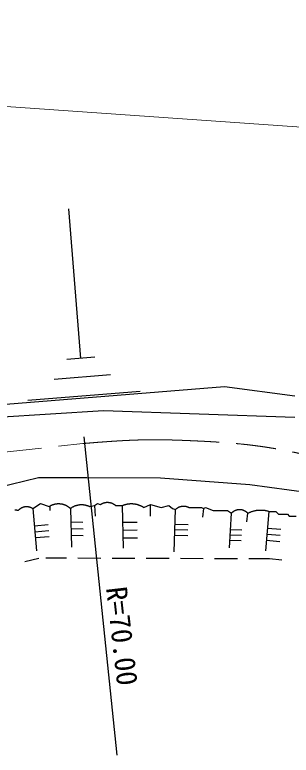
# Model space of a CAD drawing. Units: millimetres, scale not verified. Extents: x 40000 to 680000, y 20000 to 380000.
# Drawn here: x 510257 to 534526, y 270275 to 335300 of the extents above; entities that cross this region are included whole.
import ezdxf
from ezdxf.enums import TextEntityAlignment as Align

# ---------------------------------------------------------------- set-up
doc = ezdxf.new("R2010")
doc.units = ezdxf.units.MM
doc.header["$LTSCALE"] = 1000
doc.linetypes.add('CHAIN', pattern=[18.5, 12, -1.5, 3.5, -1.5])
for name, color, linetype, lineweight in [('M-BGD', 7, 'Continuous', 25), ('M-BMK', 2, 'CHAIN', 13), ('M-BMK-SRVR', 3, 'Continuous', 25), ('M-STR-HTXT', 7, 'Continuous', 13)]:
    doc.layers.add(name, color=color, linetype=linetype, lineweight=lineweight)
doc.styles.add('ＭＳ ゴシック', font='')
doc.styles.get('ＭＳ ゴシック').set_extended_font_data('MS Gothic')

msp = doc.modelspace()

# ---------------------------------------------------------------- linework, layer by layer
at = {"layer": 'M-BGD'}
for p, q in [((516054, 305118), (514992, 318273)), ((517287, 305218), (514821, 305019)), ((518653, 303673), (513720, 303275)), ((528661, 302625), (504010, 300636)), ((534844, 301799), (528661, 302625)), ((521253, 302228), (511387, 301432)), ((504054, 299650), (518033, 300547)), ((518033, 300547), (534834, 299974)), ((500152, 291691), (512344, 294654)), ((512344, 294654), (516578, 294654)), ((516578, 294654), (523063, 294640)), ((523063, 294640), (530899, 294038)), ((530899, 294038), (539016, 292959)), ((511836, 291945), (512514, 292368)), ((512514, 292368), (513276, 292114)), ((513360, 291776), (513360, 292114)), ((516832, 292114), (517255, 292199)), ((517255, 292199), (517509, 292368)), ((517255, 292199), (517310, 291281)), ((517509, 292368), (517763, 292284)), ((519118, 292199), (519710, 292199)), ((519805, 288470), (519710, 292199)), ((521573, 292030), (522166, 292284)), ((522166, 292284), (523097, 292030)), ((522166, 291268), (522166, 292284)), ((523097, 292030), (523774, 292199)), ((523774, 292199), (524113, 291945)), ((525552, 292030), (526653, 292030)), ((526653, 292030), (526822, 291945)), ((526822, 291945), (526992, 292030)), ((526992, 292030), (527669, 291776)), ((511836, 291945), (512175, 288220)), ((515138, 291945), (515223, 288558)), ((524113, 291945), (524367, 291860)), ((524244, 288142), (524367, 291860)), ((526822, 291945), (526738, 291183)), ((527669, 291776), (528600, 291776)), ((528600, 291776), (528939, 291776)), ((528939, 291776), (529278, 291522)), ((529107, 288500), (529278, 291522)), ((530632, 290760), (530717, 291522)), ((532289, 288211), (532580, 291691)), ((532580, 291691), (533172, 291691)), ((533172, 291691), (533426, 291437)), ((533426, 291437), (534188, 291437)), ((534188, 291437), (534358, 291268)), ((515168, 290773), (516235, 290752)), ((520996, 290723), (519748, 290705)), ((534358, 291268), (534950, 291268)), ((511975, 290424), (513189, 290526)), ((515182, 290179), (516250, 290158)), ((521013, 290026), (519766, 290009)), ((525456, 290041), (524307, 290070)), ((525472, 290502), (524323, 290531)), ((529196, 290084), (530203, 290053)), ((532458, 290228), (533613, 290122)), ((512022, 289906), (513236, 290008)), ((512069, 289388), (513283, 289490)), ((515197, 289585), (516265, 289563)), ((525440, 289552), (524291, 289581)), ((529168, 289618), (530175, 289587)), ((532413, 289695), (533568, 289588)), ((521031, 289347), (519784, 289330)), ((529140, 289152), (530147, 289121)), ((532369, 289161), (533524, 289055)), ((511130, 287294), (512372, 287591)), ((512978, 287606), (514803, 287600)), ((515803, 287597), (517803, 287590)), ((518803, 287587), (520803, 287581)), ((521803, 287577), (523803, 287571)), ((524803, 287568), (526803, 287561)), ((527803, 287558), (529803, 287552)), ((530803, 287549), (532627, 287543)), ((532627, 287543), (533700, 287427))]:
    msp.add_line(p, q, dxfattribs=at)
for points in [[(510566, 291776), (510577, 291788), (510588, 291801), (510599, 291814), (510611, 291826), (510623, 291838), (510634, 291850), (510647, 291861), (510659, 291873), (510671, 291884), (510684, 291895), (510697, 291905), (510710, 291916), (510723, 291926), (510737, 291936), (510750, 291946), (510764, 291955), (510778, 291965), (510792, 291974), (510807, 291983), (510821, 291991), (510836, 291999), (510850, 292007), (510865, 292015), (510880, 292023), (510895, 292030), (510911, 292037), (510926, 292043), (510942, 292050), (510957, 292056), (510973, 292062), (510989, 292067), (511005, 292072), (511021, 292077), (511037, 292082), (511053, 292087), (511069, 292091), (511086, 292095), (511102, 292098), (511118, 292101), (511135, 292104), (511152, 292107), (511168, 292109), (511185, 292111), (511201, 292113), (511218, 292115), (511235, 292116), (511252, 292117), (511268, 292117), (511285, 292118), (511302, 292118), (511319, 292117), (511335, 292117), (511352, 292116), (511369, 292114), (511386, 292113), (511402, 292111), (511419, 292109), (511436, 292107), (511452, 292104), (511469, 292101), (511485, 292098), (511501, 292094), (511518, 292090), (511534, 292086), (511550, 292082), (511566, 292077), (511582, 292072), (511598, 292067), (511614, 292061), (511630, 292055), (511645, 292049), (511661, 292043), (511676, 292036), (511691, 292029), (511707, 292022), (511722, 292014), (511736, 292007), (511751, 291999), (511766, 291990), (511780, 291982), (511794, 291973), (511809, 291964), (511823, 291955), (511836, 291945)], [(513276, 292114), (513298, 292129), (513320, 292143), (513342, 292157), (513365, 292170), (513388, 292183), (513411, 292196), (513434, 292208), (513458, 292220), (513481, 292231), (513505, 292242), (513530, 292252), (513554, 292262), (513578, 292272), (513603, 292281), (513628, 292290), (513653, 292298), (513678, 292306), (513703, 292313), (513729, 292320), (513754, 292326), (513780, 292332), (513805, 292338), (513831, 292343), (513857, 292348), (513883, 292352), (513909, 292356), (513935, 292359), (513961, 292362), (513988, 292364), (514014, 292366), (514040, 292367), (514066, 292368), (514093, 292368), (514119, 292368), (514145, 292368), (514172, 292367), (514198, 292365), (514224, 292364), (514250, 292361), (514276, 292358), (514303, 292355), (514329, 292351), (514355, 292347), (514380, 292342), (514406, 292337), (514432, 292331), (514458, 292325), (514483, 292319), (514508, 292312), (514534, 292304), (514559, 292297), (514584, 292288), (514608, 292279), (514633, 292270), (514658, 292261), (514682, 292250), (514706, 292240), (514730, 292229), (514754, 292218), (514777, 292206), (514800, 292194), (514824, 292181), (514846, 292168), (514869, 292154), (514891, 292141), (514913, 292126), (514935, 292112), (514957, 292097), (514978, 292081), (514999, 292066), (515020, 292049), (515041, 292033), (515061, 292016), (515081, 291999), (515100, 291981), (515119, 291963), (515138, 291945)], [(515138, 291945), (515161, 291962), (515184, 291979), (515207, 291996), (515230, 292012), (515254, 292028), (515278, 292043), (515303, 292058), (515327, 292073), (515352, 292087), (515377, 292100), (515402, 292113), (515428, 292126), (515454, 292138), (515480, 292150), (515506, 292161), (515532, 292172), (515559, 292182), (515586, 292192), (515613, 292201), (515640, 292210), (515667, 292219), (515694, 292226), (515722, 292234), (515750, 292241), (515777, 292247), (515805, 292253), (515833, 292258), (515861, 292263), (515890, 292268), (515918, 292271), (515946, 292275), (515975, 292278), (516003, 292280), (516031, 292282), (516060, 292283), (516088, 292284), (516117, 292284), (516145, 292284), (516174, 292283), (516202, 292282), (516231, 292280), (516259, 292278), (516288, 292275), (516316, 292272), (516344, 292268), (516372, 292264), (516401, 292259), (516429, 292253), (516456, 292248), (516484, 292241), (516512, 292234), (516539, 292227), (516567, 292219), (516594, 292211), (516621, 292202), (516648, 292193), (516675, 292183), (516702, 292173), (516728, 292162), (516754, 292151), (516780, 292139), (516806, 292127), (516832, 292114)], [(517763, 292284), (517779, 292295), (517794, 292305), (517810, 292316), (517826, 292326), (517843, 292336), (517859, 292346), (517876, 292355), (517893, 292364), (517910, 292373), (517927, 292381), (517944, 292389), (517962, 292397), (517979, 292404), (517997, 292412), (518015, 292418), (518033, 292425), (518051, 292431), (518069, 292437), (518087, 292443), (518106, 292448), (518124, 292453), (518143, 292457), (518161, 292461), (518180, 292465), (518199, 292469), (518218, 292472), (518236, 292475), (518255, 292478), (518274, 292480), (518293, 292482), (518312, 292483), (518331, 292484), (518351, 292485), (518370, 292486), (518389, 292486), (518408, 292486), (518427, 292485), (518446, 292484), (518465, 292483), (518484, 292482), (518503, 292480), (518522, 292478), (518541, 292475), (518560, 292472), (518579, 292469), (518597, 292465), (518616, 292461), (518635, 292457), (518653, 292453), (518672, 292448), (518690, 292443), (518708, 292437), (518727, 292431), (518745, 292425), (518763, 292418), (518780, 292412), (518798, 292404), (518816, 292397), (518833, 292389), (518850, 292381), (518868, 292373), (518885, 292364), (518901, 292355), (518918, 292346), (518935, 292336), (518951, 292326), (518967, 292316), (518983, 292306), (518999, 292295), (519014, 292284), (519030, 292272), (519045, 292261), (519060, 292249), (519075, 292237), (519089, 292225), (519104, 292212), (519118, 292199)], [(519710, 292199), (519741, 292213), (519772, 292226), (519804, 292238), (519835, 292250), (519867, 292262), (519899, 292273), (519931, 292283), (519963, 292293), (519996, 292302), (520028, 292310), (520061, 292318), (520094, 292326), (520127, 292333), (520160, 292339), (520193, 292345), (520227, 292350), (520260, 292354), (520294, 292358), (520327, 292361), (520361, 292364), (520394, 292366), (520428, 292367), (520462, 292368), (520496, 292368), (520529, 292368), (520563, 292367), (520597, 292366), (520630, 292363), (520664, 292361), (520698, 292357), (520731, 292353), (520765, 292349), (520798, 292344), (520831, 292338), (520864, 292332), (520897, 292325), (520930, 292317), (520963, 292309), (520995, 292300), (521028, 292291), (521060, 292281), (521092, 292271), (521124, 292260), (521156, 292248), (521187, 292236), (521219, 292224), (521250, 292210), (521280, 292197), (521311, 292182), (521341, 292167), (521371, 292152), (521401, 292136), (521430, 292120), (521460, 292103), (521488, 292085), (521517, 292067), (521545, 292049), (521573, 292030)], [(524367, 291860), (524379, 291873), (524392, 291885), (524405, 291897), (524418, 291909), (524432, 291920), (524445, 291932), (524459, 291943), (524473, 291953), (524487, 291964), (524501, 291974), (524516, 291984), (524530, 291994), (524545, 292004), (524560, 292013), (524575, 292022), (524591, 292030), (524606, 292039), (524622, 292047), (524638, 292055), (524653, 292062), (524669, 292070), (524686, 292077), (524702, 292084), (524718, 292090), (524735, 292096), (524751, 292102), (524768, 292107), (524785, 292113), (524802, 292118), (524819, 292122), (524836, 292127), (524853, 292131), (524870, 292134), (524888, 292138), (524905, 292141), (524922, 292144), (524940, 292146), (524957, 292148), (524975, 292150), (524992, 292152), (525010, 292153), (525028, 292154), (525045, 292155), (525063, 292155), (525080, 292155), (525098, 292155), (525116, 292154), (525133, 292153), (525151, 292152), (525168, 292150), (525186, 292148), (525203, 292146), (525221, 292144), (525238, 292141), (525256, 292138), (525273, 292134), (525290, 292130), (525307, 292126), (525324, 292122), (525341, 292117), (525358, 292112), (525375, 292107), (525392, 292101), (525408, 292096), (525425, 292089), (525441, 292083), (525457, 292076), (525474, 292069), (525490, 292062), (525506, 292054), (525521, 292046), (525537, 292038), (525552, 292030)], [(510247, 291826), (510270, 291825), (510293, 291823), (510317, 291822), (510340, 291820), (510363, 291817), (510386, 291814), (510408, 291811), (510431, 291807), (510454, 291803), (510477, 291798), (510499, 291793), (510522, 291788), (510544, 291782), (510566, 291776)], [(529278, 291522), (529288, 291534), (529299, 291547), (529310, 291559), (529321, 291571), (529333, 291583), (529344, 291594), (529356, 291606), (529368, 291617), (529380, 291628), (529393, 291639), (529405, 291649), (529418, 291660), (529431, 291670), (529444, 291680), (529458, 291689), (529471, 291699), (529485, 291708), (529499, 291717), (529513, 291725), (529527, 291734), (529541, 291742), (529555, 291750), (529570, 291758), (529585, 291765), (529599, 291772), (529614, 291779), (529629, 291786), (529645, 291792), (529660, 291798), (529675, 291804), (529691, 291809), (529706, 291815), (529722, 291820), (529738, 291824), (529754, 291829), (529769, 291833), (529785, 291837), (529801, 291840), (529818, 291844), (529834, 291847), (529850, 291850), (529866, 291852), (529883, 291854), (529899, 291856), (529915, 291858), (529932, 291859), (529948, 291860), (529964, 291861), (529981, 291861), (529997, 291861), (530014, 291861), (530030, 291861), (530047, 291860), (530063, 291859), (530079, 291858), (530096, 291856), (530112, 291854), (530128, 291852), (530145, 291850), (530161, 291847), (530177, 291844), (530193, 291840), (530209, 291837), (530225, 291833), (530241, 291829), (530257, 291824), (530273, 291820), (530288, 291815), (530304, 291809), (530319, 291804), (530335, 291798), (530350, 291792), (530365, 291786), (530380, 291779), (530395, 291772), (530410, 291765), (530425, 291758), (530439, 291750), (530454, 291742), (530468, 291734), (530482, 291725), (530496, 291717), (530510, 291708), (530523, 291699), (530537, 291689), (530550, 291680), (530563, 291670), (530576, 291660), (530589, 291649), (530602, 291639), (530614, 291628), (530627, 291617), (530639, 291606), (530650, 291594), (530662, 291583), (530673, 291571), (530685, 291559), (530696, 291547), (530706, 291534), (530717, 291522)], [(530717, 291522), (530755, 291542), (530793, 291561), (530831, 291580), (530870, 291598), (530909, 291615), (530948, 291632), (530988, 291648), (531028, 291663), (531068, 291678), (531109, 291691), (531149, 291704), (531190, 291717), (531232, 291728), (531273, 291739), (531314, 291749), (531356, 291758), (531398, 291767), (531440, 291774), (531482, 291781), (531525, 291788), (531567, 291793), (531609, 291798), (531652, 291802), (531695, 291805), (531737, 291807), (531780, 291808), (531823, 291809), (531866, 291809), (531908, 291808), (531951, 291807), (531994, 291805), (532036, 291801), (532079, 291798), (532121, 291793), (532164, 291787), (532206, 291781), (532248, 291774), (532290, 291766), (532332, 291758), (532374, 291749), (532415, 291739), (532457, 291728), (532498, 291716), (532539, 291704), (532580, 291691)]]:
    msp.add_lwpolyline(points, dxfattribs=at)
at = {"layer": 'M-BMK'}
msp.add_line((463895, 291906), (516229, 297645), dxfattribs=at)
msp.add_open_spline([(516229, 297645), (521054, 298052), (522672, 298048), (526794, 297846), (533364, 297524), (535869, 296653), (543344, 294738)], degree=3, knots=[0, 0, 0, 0, 1, 1, 1, 2, 2, 2, 2], dxfattribs=at)
at = {"layer": 'M-BMK-SRVR'}
msp.add_line((516313, 298224), (519204, 270275), dxfattribs=at)
at = {"layer": 'M-STR-HTXT'}
msp.add_lwpolyline([(223605, 333488), (321790, 335300), (391781, 333208), (460000, 330000), (493568, 328369), (539212, 325174)], dxfattribs=at)

# ---------------------------------------------------------------- texts
at = {"layer": 'M-BMK-SRVR', "style": 'ＭＳ ゴシック'}
msp.add_text('R=70.00', height=1833, rotation=276.545, dxfattribs=at).set_placement((518218, 280575), align=Align.BOTTOM_CENTER)

doc.saveas('drawing.dxf')
